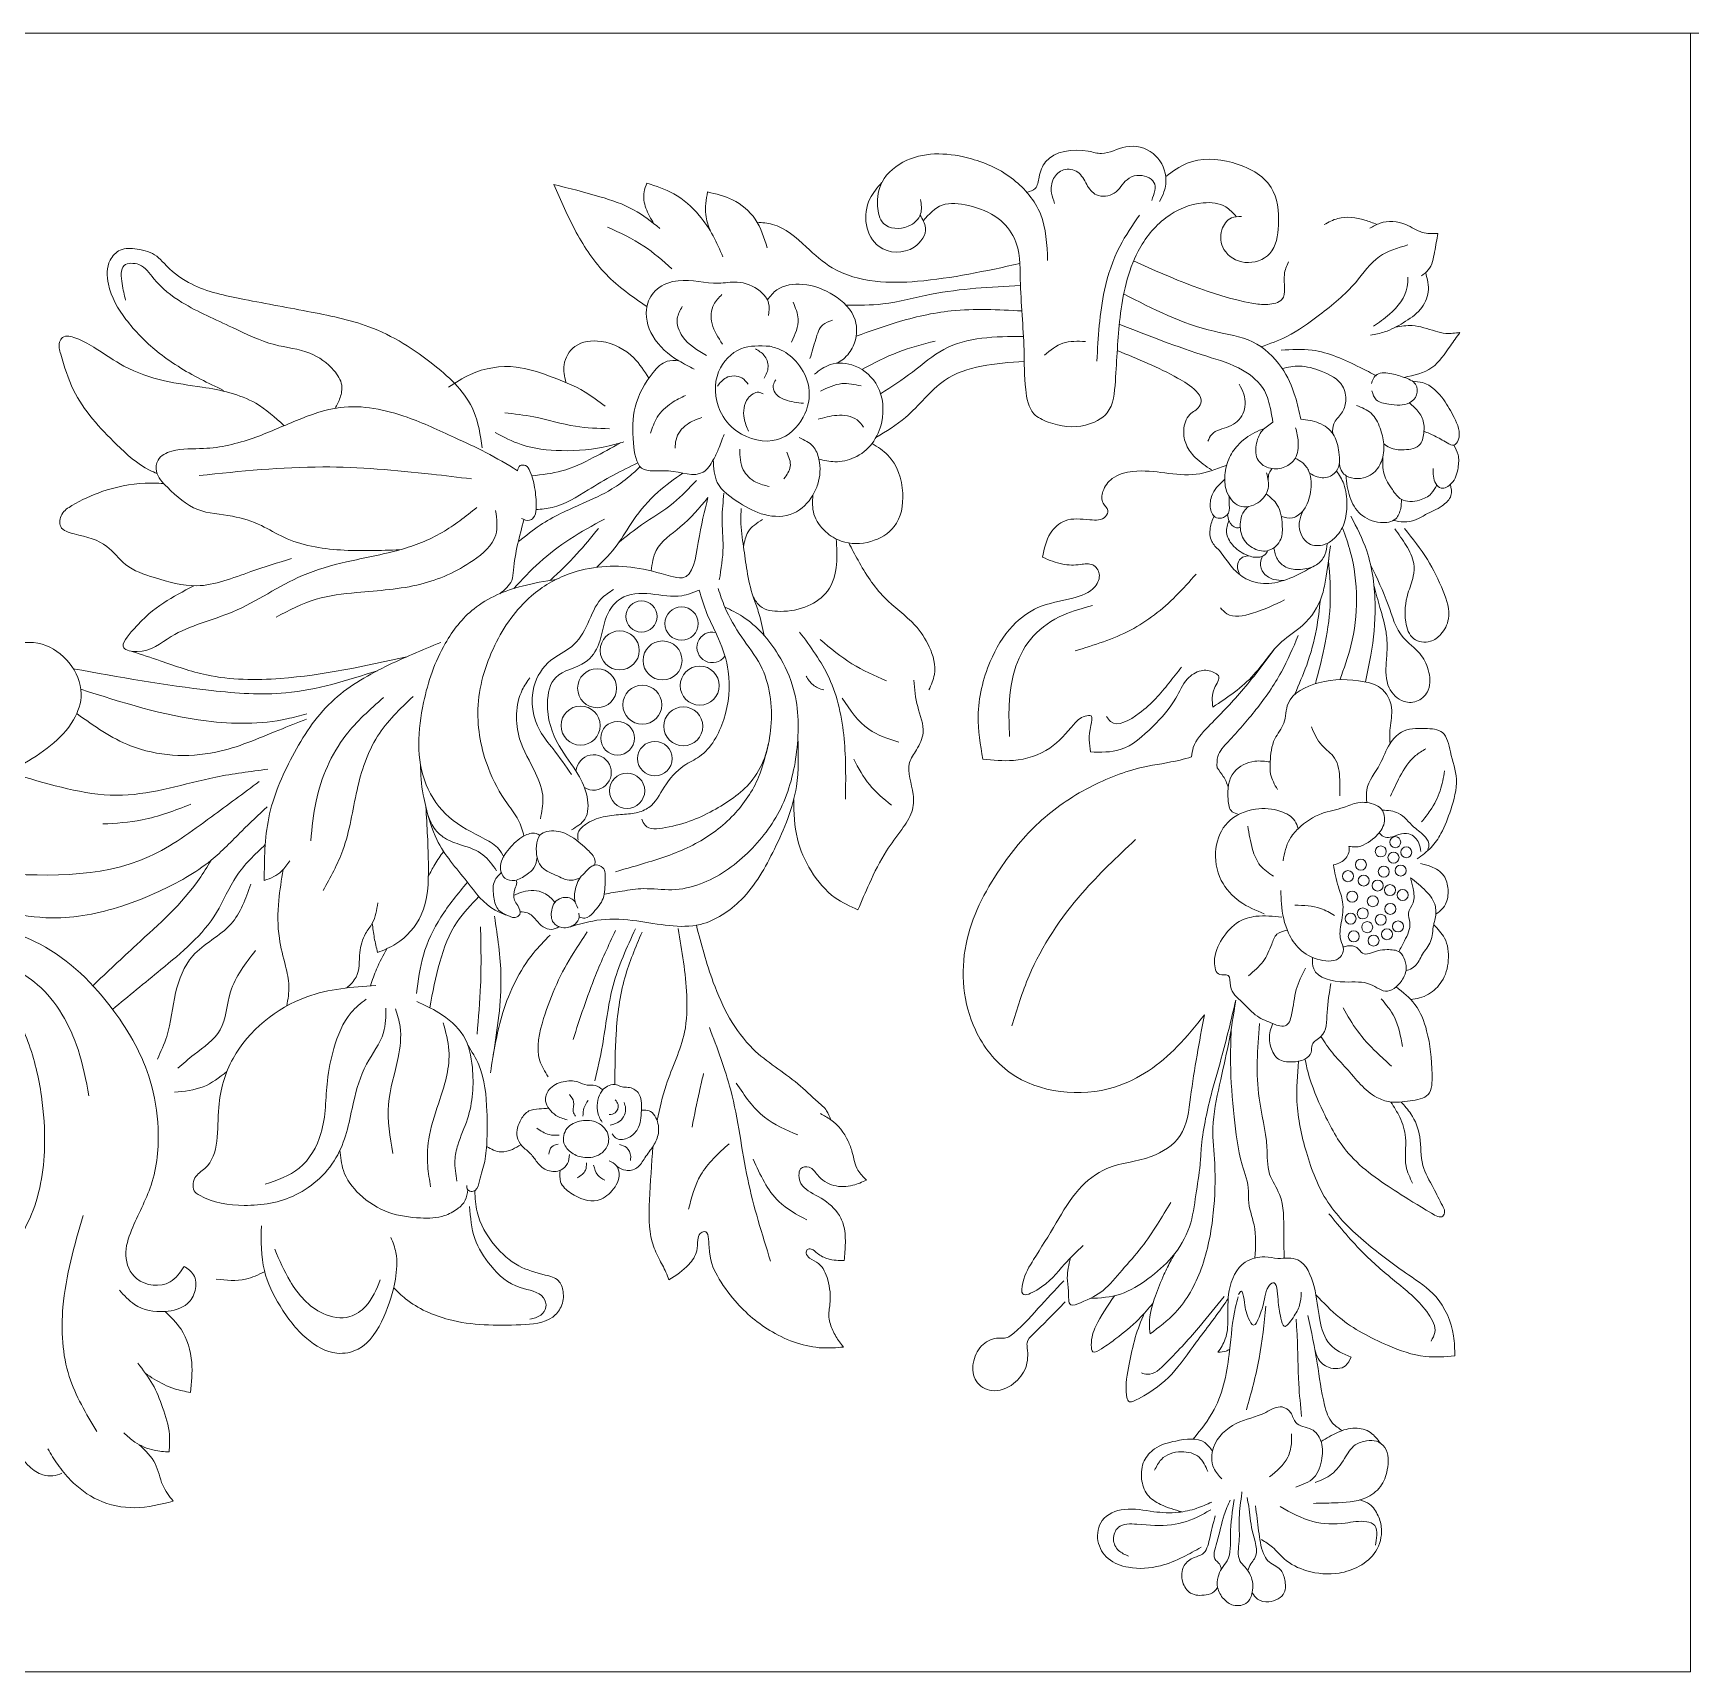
# Model space of a CAD drawing. Header units: millimetres. Extents: x -942 to 1387, y 0 to 1964.
# Drawn here: x 49.2 to 266.6, y 1139.7 to 1354.7 of the extents above; entities that cross this region are included whole.
import ezdxf

# ---------------------------------------------------------------- set-up
doc = ezdxf.new("R2010")
doc.units = ezdxf.units.MM
doc.layers.add('ceco.net 174', color=7, linetype='Continuous')

msp = doc.modelspace()

# ---------------------------------------------------------------- linework, layer by layer
at = {"layer": 'ceco.net 174', "lineweight": 5}
for p, q in [((-266.43, 1354.73), (266.57, 1354.73)), ((-241.94, 1354.73), (242.07, 1354.73)), ((828.48, 1354.73), (0, 1354.73)), ((266.57, 1354.73), (266.57, 1139.73)), ((266.57, 1139.73), (-266.43, 1139.73)), ((-241.94, 1139.73), (242.07, 1139.73)), ((242.07, 1139.73), (266.57, 1139.73))]:
    msp.add_line(p, q, dxfattribs=at)
for centre, radius in [((128.97, 1278.19), 2.05), ((134.23, 1277.26), 2.19), ((126.12, 1273.74), 2.56), ((131.74, 1272.42), 2.56), ((123.16, 1268.78), 2.56), ((136.62, 1269.12), 2.56), ((129.09, 1266.61), 2.56), ((120.99, 1263.88), 2.56), ((134.46, 1263.78), 2.56), ((125.84, 1262.22), 2.21), ((130.74, 1259.54), 2.27), ((127.09, 1255.32), 2.31), ((227.86, 1248.58), 0.723), ((223.35, 1245.62), 0.723), ((225.96, 1247.36), 0.723), ((227.63, 1246.55), 0.723), ((229.3, 1247.26), 0.723), ((221.66, 1244.12), 0.723), ((223.72, 1243.54), 0.723), ((226.36, 1244.72), 0.723), ((228.58, 1244.86), 0.723), ((222.21, 1241.43), 0.723), ((225.55, 1242.89), 0.723), ((227.17, 1242.29), 0.723), ((228.83, 1241.64), 0.723), ((223.6, 1239.23), 0.723), ((224.92, 1240.83), 0.723), ((227.21, 1239.83), 0.723), ((222, 1238.54), 0.723), ((224.18, 1237.43), 0.723), ((225.96, 1238.4), 0.723), ((228.23, 1237.52), 0.723), ((222.42, 1236.22), 0.723), ((225.01, 1235.67), 0.723), ((226.77, 1236.5), 0.723)]:
    msp.add_circle(centre, radius, dxfattribs=at)
for centre, radius, start, end in [((138.27, 1274.14), 2.01, 77.3771, 325.3679), ((122.7, 1257.72), 2.32, 238.5543, 175.7283)]:
    msp.add_arc(centre, radius, start, end, dxfattribs=at)
for points in [[(179.54, 1333.83), (180.62, 1334.35), (181.13, 1335.83), (181.99, 1337.85), (187.59, 1339.23), (189.33, 1338.94), (192.53, 1339.81), (196.1, 1338.94), (197.75, 1335.93), (197.52, 1333.89), (196.95, 1332.65)], [(182.26, 1324.9), (181.31, 1331), (177.78, 1335.51), (172.26, 1338.23), (163.78, 1338.04), (160.54, 1335.19), (159.96, 1332.04), (160.73, 1329.76), (163.97, 1329.38), (165.59, 1331), (165.59, 1332.9)], [(197.75, 1335.93), (200.58, 1337.65), (206.49, 1337.74), (211.57, 1334.49), (212.53, 1329.55), (211.39, 1325.8), (208.14, 1324.65), (205.39, 1326.35), (205.11, 1328.91), (206.37, 1330.48), (207.7, 1330.68)], [(195.92, 1332.79), (196.2, 1335.14), (193.98, 1336.05), (192.67, 1335.5), (191, 1333.74), (188.65, 1333.51), (187.38, 1334.87), (186.2, 1336.5), (184.36, 1336.8), (183.04, 1335.64), (182.77, 1333.75), (183.18, 1332.39)], [(117.47, 1334.87), (123.51, 1333.27), (127.94, 1331.55), (131.39, 1329.09)], [(117.47, 1334.87), (120.43, 1328.59), (124.37, 1323.05), (129.68, 1318.85)], [(130.61, 1329.71), (129.56, 1331.77), (129.32, 1333.89), (129.68, 1335.05)], [(129.68, 1335.05), (133.21, 1333.65), (136.55, 1330.8), (138.37, 1328.12), (139.65, 1325.39)], [(138.03, 1328.73), (137.4, 1330.92), (137.64, 1333.89)], [(137.64, 1333.89), (140.92, 1332.86), (143.9, 1330.31), (145.48, 1326.54)], [(160.51, 1335.14), (158.95, 1332.99), (158.48, 1329.56), (160.14, 1326.72), (164.76, 1326.66), (166.24, 1329.2), (165.53, 1330.83)], [(165.94, 1330.12), (168.43, 1332.16), (171.86, 1332.1), (175.77, 1330.39), (177.9, 1327.78), (178.67, 1322.4), (179.16, 1313.18), (179.38, 1307.95), (180.45, 1304.8), (182.34, 1303.69), (187.21, 1303.29), (190.05, 1304.91), (191.14, 1309.06), (191.76, 1317.42), (194.13, 1326.12), (197.77, 1330.49), (202.67, 1332.46), (205.63, 1331.93), (207, 1330.68)], [(124.53, 1329.28), (129.27, 1326.79), (132.98, 1323.81)], [(144.15, 1329.92), (146.16, 1329.64), (150.6, 1326.67), (154, 1323.93), (159.65, 1322.17), (165.18, 1322.17), (178.61, 1324.5)], [(188.72, 1311.68), (189.72, 1321.01), (191.73, 1326.75), (194.32, 1330.85)], [(218.53, 1329.61), (220.32, 1330.41), (223.88, 1330.2), (225.44, 1329.62)], [(224.54, 1329.13), (225.86, 1329.79), (229.25, 1329.6), (231.41, 1328.59), (233.46, 1328.45)], [(108.07, 1300.3), (106.96, 1305.16), (101.88, 1311.09), (93.22, 1316.2), (85.15, 1318.22), (76.29, 1319.91), (69.54, 1322.02), (66.34, 1324.53), (65.39, 1325.45), (62.8, 1326.39), (60.58, 1326.26), (59.28, 1324.94), (59.04, 1321.8), (61.35, 1317.17), (65.42, 1312.98), (71.13, 1309.33), (74.15, 1307.86)], [(210.24, 1313.57), (213.63, 1314.92), (217.91, 1317.75), (222.67, 1322.03), (225.78, 1325.41), (229.51, 1326.93)], [(233.46, 1328.45), (233.02, 1326.01), (232.19, 1323.66), (231.29, 1322.87)], [(61.3, 1319.7), (60.84, 1321.87), (61.12, 1324.23), (63.05, 1324.36), (65, 1322.51), (68.7, 1319.4), (75.33, 1316.1), (80.82, 1313.86), (85.49, 1312.73), (88.64, 1310.45), (89.65, 1308.54), (89.44, 1306.9), (88.81, 1305.51)], [(193.51, 1324.84), (209.06, 1319.3), (211.14, 1319.13), (212.99, 1319.79), (213.31, 1323.05), (213.84, 1324.7)], [(135.9, 1310.65), (133.87, 1311.74), (130.46, 1315), (129.71, 1318.98), (131.02, 1321.13), (133.8, 1322.25), (139.09, 1321.91), (141.53, 1322.06), (144.54, 1320.86), (145.66, 1319.29), (145.63, 1317.67)], [(231.85, 1323.31), (232.19, 1320.77), (231.16, 1318.49), (228.91, 1316.73), (226.47, 1315.53), (224.6, 1315.08)], [(225.01, 1316.26), (227.11, 1317.84), (229.43, 1321.45), (229.52, 1322.69)], [(139.62, 1313.93), (138.23, 1316.6), (138.46, 1319.14), (139.52, 1320.43)], [(145.5, 1319.72), (146.75, 1321.05), (150.13, 1321.76), (154.18, 1320.34), (157, 1317.11), (156.74, 1313.66), (155.46, 1311.97), (154.64, 1311.42)], [(155.8, 1319.04), (160.63, 1319.19), (167.01, 1320.46), (178.7, 1321.6)], [(192.23, 1320.51), (204.1, 1315.61), (209.14, 1314.23), (212.94, 1310.85), (214.73, 1307.05), (215.49, 1304.08)], [(137.51, 1312.45), (134.37, 1314.92), (133.68, 1317.29), (134.31, 1318.85)], [(148.67, 1314.19), (149.53, 1317.23), (148.87, 1319.41)], [(157.13, 1314.96), (162.39, 1316.76), (169.62, 1318.28), (178.88, 1318.28)], [(151.08, 1312.05), (151.84, 1314.59), (152.76, 1316.44), (154.02, 1317.06)], [(191.66, 1316.53), (203.13, 1312.33), (207.84, 1310.51), (210.69, 1307.82), (211.52, 1305.3), (211.82, 1303.67)], [(227.88, 1316.14), (230.08, 1316.35), (233.12, 1315.63), (234.51, 1315.34), (236.34, 1315.44)], [(82.1, 1303.22), (78.37, 1306.16), (71.35, 1308.28), (66.39, 1309.1), (61.09, 1311.05), (57.46, 1313.31), (54.76, 1314.71), (53.04, 1314.79), (52.64, 1314.16), (52.79, 1312.62), (54.48, 1307.89), (60.13, 1300.75), (64.45, 1297.38), (65.44, 1296.93)], [(119.05, 1308.9), (118.83, 1311.22), (120.24, 1313.61), (123.68, 1314.28), (127.97, 1312.11), (129.95, 1309.48)], [(145.81, 1313.65), (142.03, 1313.31), (139.1, 1310.3), (139.26, 1305.23), (141.5, 1302.49), (146.85, 1301.42), (150.19, 1304.33), (150.92, 1308.27), (149.45, 1311.41), (147.31, 1313.15), (145.81, 1313.65)], [(157.87, 1310.61), (162.64, 1312.87), (167.5, 1314.33)], [(160.35, 1307.42), (164.52, 1310.26), (168.65, 1313.24), (179.09, 1314.94)], [(181.83, 1312.47), (184.27, 1314.05), (187.21, 1314.27)], [(236.34, 1315.44), (235.09, 1313.7), (232.68, 1310.86), (229.02, 1309.56)], [(139.81, 1302.08), (139.05, 1300.1), (138.4, 1298.74), (137.07, 1297.14), (132.5, 1297.29), (129, 1297.67), (127.93, 1300.94), (128.16, 1305.66), (130.52, 1310.22), (132.35, 1311.67), (133.87, 1311.74)], [(143.92, 1313.31), (145.04, 1312.47), (145.59, 1310.95), (145.09, 1309.44)], [(151.67, 1309.99), (153.73, 1311.24), (156.99, 1311.05), (159.96, 1308.37), (160.49, 1303.72), (159.22, 1300.89), (156.89, 1299.03), (154.35, 1298.5), (152.25, 1298.83)], [(179.19, 1311.66), (168.73, 1309.16), (163.61, 1304.31), (159.74, 1301.69)], [(191.39, 1313.08), (199.31, 1309.48), (201.75, 1307.74), (202.39, 1306.63), (202.15, 1305.74), (200.91, 1304.69), (200.12, 1302.61), (200.46, 1300.69), (201.62, 1299.06), (203.75, 1297.41)], [(212.89, 1313.13), (216.94, 1313.13), (223.24, 1310.86), (225.41, 1309.76)], [(103.66, 1308.26), (106.53, 1309.95), (112.54, 1310.91), (116.78, 1309.78), (121.58, 1307.63), (124.22, 1305.77)], [(138.94, 1308.42), (140.07, 1309.51), (142.16, 1309.49), (142.97, 1308.68)], [(150.25, 1306.16), (147.79, 1306.64), (146.51, 1307.53), (146.27, 1308.52), (146.59, 1309.23)], [(213.02, 1310.72), (215.29, 1311.04), (218.15, 1310.37), (220.94, 1308.43), (221.36, 1306.43), (220.82, 1304.85), (219.79, 1303.46), (219.65, 1302.2)], [(224.74, 1308.75), (225.29, 1309.82), (227.15, 1310.09), (229.02, 1309.56), (230.52, 1308.65), (230.66, 1307.25), (229.75, 1306.24), (227, 1306.05), (225.36, 1306.63), (224.79, 1307.78)], [(134.77, 1307.19), (132.92, 1306.2), (131.04, 1304.32), (130.15, 1302.24)], [(143, 1302.5), (142.45, 1304.2), (142.97, 1306.82), (144.36, 1307.6), (144.94, 1307.39)], [(152.47, 1307.75), (155.27, 1308.74), (157.78, 1308.44)], [(207.37, 1308.65), (208, 1307.35), (207.87, 1304.77), (206.05, 1303.11), (203.79, 1302.08), (203.29, 1301.19)], [(230.12, 1309.05), (231.44, 1308.87), (234.23, 1306.61), (235.57, 1304.31), (236.11, 1301.33), (235.57, 1300.67), (234.66, 1300.97), (233.02, 1301.88), (231.62, 1302.49)], [(112.71, 1297.32), (108.57, 1299.71), (104.44, 1301.67), (98.22, 1304.33), (89.44, 1305.61), (83.72, 1303.9), (78.04, 1301.6), (71.54, 1300.23), (67.35, 1299.88), (65.56, 1298.71), (65.36, 1297.22), (66.78, 1295.14), (70.76, 1292.22), (75.31, 1291.34), (79.13, 1290.11), (82.06, 1288.58), (89.5, 1286.92), (97.28, 1286.94)], [(124.78, 1302.83), (120.34, 1303.14), (114.84, 1304.38), (111.03, 1304.91)], [(222.76, 1305.88), (224.7, 1304.85), (225.86, 1302.91), (226.34, 1300.85), (226.04, 1298.54), (224.82, 1296.9), (223.7, 1296.39), (222.13, 1296.36), (220.89, 1297.16), (220.51, 1298.25)], [(229.7, 1306.22), (230.96, 1304.97), (231.62, 1303.4), (231.62, 1302.49), (231.14, 1300.79), (229.01, 1300.06), (227.13, 1300.36), (226.34, 1300.85)], [(136.91, 1304.29), (134.96, 1303.4), (133.51, 1301.38), (133.41, 1300.26)], [(152.14, 1304.06), (154.61, 1304.58), (157.25, 1303.99), (158.11, 1303.03)], [(210.71, 1302.87), (209.44, 1302.33), (207.2, 1300.64), (206.01, 1298.82), (205.5, 1296.45), (205.74, 1294.65), (207.4, 1292.72), (209.85, 1293.12), (211.18, 1294.98), (210.98, 1297.04)], [(211.82, 1303.67), (210.44, 1302.6), (209.61, 1300.67), (209.86, 1298.71), (211.49, 1297.63), (213.38, 1297.81), (214.71, 1298.92), (215.13, 1301.13), (214.79, 1302.93)], [(215.49, 1304.08), (217.84, 1303.57), (219.72, 1302.1), (220.42, 1300.06), (220.27, 1297.5), (219.37, 1296.61), (217.62, 1296.51), (216.61, 1297)], [(109.77, 1302.32), (113.2, 1300.75), (118.48, 1299.95), (124.73, 1300.57), (126.68, 1301.1)], [(114.59, 1296.64), (118.54, 1297.29), (122.66, 1299.03), (126.17, 1300.95)], [(149.66, 1301.66), (151.48, 1300.51), (152.25, 1298.83), (152.1, 1295.53), (151.45, 1294.1), (148.94, 1291.74), (145.11, 1291.55), (141.85, 1293.09), (138.92, 1295.77), (138.4, 1298.74)], [(159.22, 1300.89), (161.31, 1299.34), (163.25, 1294.39), (162.13, 1289.98), (159.07, 1288.04), (155.19, 1288.08), (153.15, 1289.3), (151.6, 1291.63), (151.45, 1294.1)], [(235.56, 1300.66), (236.1, 1299.42), (236.1, 1297.69), (235.21, 1295.63), (233.89, 1295.03), (233.18, 1295.63), (232.84, 1297.62)], [(115.14, 1292.21), (117.27, 1292.51), (121.98, 1294.79), (125.3, 1296.75), (128.48, 1298.33)], [(141.87, 1300.13), (142.33, 1297.43), (143.98, 1295.81), (145.73, 1295.25)], [(147.67, 1296.27), (148.5, 1297.85), (148.04, 1299.76)], [(212.92, 1291.3), (214.37, 1291.14), (215.84, 1292.16), (216.74, 1294.52), (216.53, 1297.21), (215.72, 1298.35), (214.73, 1298.95)], [(233.32, 1295.43), (232.58, 1294.32), (231.04, 1293.46), (228.65, 1293.57), (227.48, 1294.84), (226.4, 1296.87), (226.24, 1299.21)], [(70.97, 1296.69), (87.18, 1297.81), (101.45, 1296.86), (106.69, 1296.24)], [(112.71, 1297.32), (113.05, 1297.98), (113.77, 1297.98), (114.35, 1297.26), (115.01, 1294.78), (115.15, 1292.27), (114.79, 1291.12), (114.29, 1290.81), (113.24, 1291.06)], [(112.92, 1288.06), (115.67, 1290.16), (121.22, 1293), (125.1, 1294.92), (127.36, 1296.54), (128.8, 1297.85)], [(134.4, 1297), (131.14, 1294.51), (127.88, 1290.78), (125.79, 1287.59), (123.14, 1284.64)], [(205.66, 1298.02), (201.75, 1296.85), (193.45, 1297.23), (190.74, 1296.29), (189.52, 1294.61), (189.54, 1293.06), (190.16, 1292.08), (189.87, 1291.33), (187.81, 1290.87), (184.55, 1290.75), (182.63, 1289.13), (181.6, 1285.96)], [(205.5, 1296.22), (203.93, 1294.34), (203.6, 1292.55), (204.24, 1291.24), (205.06, 1291.11), (205.98, 1291.75), (206.06, 1293.24), (206.07, 1293.93)], [(211.19, 1296.04), (211.32, 1297), (211.7, 1297.59)], [(220.15, 1297.31), (221.1, 1295.58), (221.52, 1292.87), (221.16, 1290.45), (219.83, 1288.41), (218.58, 1287.64), (216.53, 1287.76), (215.6, 1288.77), (215.3, 1290.66), (215.73, 1292.02)], [(228.69, 1293.54), (228.57, 1292.37), (227.93, 1291.02), (225.91, 1290.54), (223.32, 1291.62), (221.9, 1293.87), (221.4, 1296.68)], [(66.27, 1295.65), (63.85, 1295.67), (58.2, 1294.57), (54.26, 1292.74), (52.94, 1291.59), (52.79, 1289.99), (54.57, 1289.02), (58.85, 1287.39), (61.3, 1285.01), (65.09, 1283.3), (70.63, 1282.22), (77.72, 1284.08), (83.06, 1285.78)], [(136.18, 1296.04), (133.18, 1293.1), (128.99, 1290.21), (126.05, 1287.96)], [(139.19, 1282.98), (139.68, 1287.32), (139.56, 1291.05), (139.8, 1294.36)], [(210.93, 1294.28), (212.39, 1292.81), (213.03, 1290.2), (212.84, 1288.35), (211.29, 1286.87), (209.35, 1287.09), (207.83, 1288.61), (207.6, 1290.88), (208.02, 1292.01), (208.61, 1292.63)], [(235.1, 1295.52), (235.17, 1294.06), (234.01, 1292.71), (231.83, 1291.55), (230.5, 1290.87), (228.98, 1290.61), (227.59, 1290.78)], [(70.25, 1282.22), (66.3, 1279.99), (62.32, 1276.48), (61.07, 1274.07), (62.8, 1273.58), (67.28, 1275.55), (75.36, 1278.81), (84.5, 1283.55), (90.26, 1285.35), (97.28, 1286.94), (102.82, 1289.21), (107.37, 1292.49)], [(109.84, 1292.08), (109.86, 1288.89), (106.88, 1285.54), (100.02, 1282.43), (91.63, 1281.33), (86.31, 1280.45), (81.04, 1278.11)], [(137.7, 1293.79), (136.42, 1287.89), (134.34, 1283.27), (132.79, 1283.5), (128.11, 1284.59), (119.5, 1283.79), (114.54, 1280.88), (109.74, 1274.42), (107.52, 1266.04), (108.89, 1258.29), (111.4, 1253.61), (112.82, 1251.5), (113.56, 1249.39)], [(137.7, 1293.79), (134.06, 1289.94), (130.9, 1286.84), (130.26, 1284.17)], [(145.07, 1275.71), (144.3, 1278.85), (143.64, 1280.76), (142.82, 1284.19), (142.37, 1287.31), (142.01, 1290.8), (142.07, 1292.37)], [(113.56, 1290.92), (112.18, 1284.26), (111.95, 1282.91), (110.38, 1281.18)], [(124.11, 1290.95), (119.58, 1288.34), (115.6, 1285.29), (112.22, 1281.86)], [(123.32, 1289.75), (120.5, 1286.39), (117, 1282.93)], [(142.37, 1287.31), (142.96, 1289.3), (144.85, 1290.9)], [(204.08, 1291.37), (203.59, 1289.8), (203.78, 1288.05), (204.75, 1286.89)], [(206.03, 1290.8), (205.72, 1289.22), (206.51, 1287.59), (208.24, 1286.31), (209.87, 1285.96), (210.74, 1286.27), (211.16, 1286.83)], [(205.87, 1291.58), (206.08, 1290.68), (207.05, 1289.84), (207.53, 1289.86)], [(220.6, 1269.9), (222.05, 1274.34), (222.78, 1280.51), (221.96, 1286.73), (221, 1289.71)], [(222.05, 1291.35), (224.11, 1286.82), (225.21, 1279.55), (224.66, 1273.1), (223.94, 1269.6)], [(229.07, 1289.75), (232.07, 1285.66), (234.14, 1281.51), (234.83, 1277.88), (233.85, 1275.86), (232.47, 1274.94), (230.28, 1275.28), (229.24, 1277.47), (229.53, 1281.22), (230.22, 1283.47), (230.28, 1285.14), (229.3, 1287.5), (227.8, 1289.69)], [(154.53, 1288.36), (154.56, 1285.03), (153.39, 1281.53), (150.82, 1279.59), (147.18, 1278.86), (144.56, 1279.54), (143.64, 1280.76)], [(203.94, 1266.3), (209.31, 1270.56), (212.98, 1274.89), (215.73, 1277.05), (218.24, 1280.9), (218.71, 1282.94), (219.35, 1287.44)], [(218.92, 1287.78), (218.62, 1286.26), (217.52, 1284.96), (215.44, 1284.37), (213.52, 1284.68), (212.41, 1285.69), (211.94, 1287.2)], [(181.6, 1285.96), (184.23, 1285.05), (186.56, 1285.01), (188.18, 1284.95), (189.02, 1283.8), (188.49, 1282.14), (185.57, 1280.6), (180.98, 1279.35), (177.68, 1276.98), (174.73, 1272.27), (173.14, 1265.11), (173.76, 1259.48)], [(216.85, 1284.63), (214.79, 1283.53), (211.66, 1282.57), (208.77, 1282.91), (206.9, 1284.17), (205.45, 1285.95), (204.75, 1286.89)], [(208.65, 1286.14), (208, 1286.03), (207.44, 1285.61), (207.18, 1284.59), (207.49, 1283.65)], [(210.45, 1286.1), (210.17, 1285.23), (210.63, 1283.87), (211.95, 1283.05), (213.26, 1282.92)], [(217.4, 1269.37), (218.53, 1274.06), (219.31, 1279.6), (219.11, 1285.61)], [(117.8, 1283.06), (113.34, 1282.18), (107.01, 1279.21), (103.24, 1274.65), (100.39, 1266.9), (100.73, 1256.12), (103.75, 1251.84), (108.43, 1248.99), (110.26, 1247.68), (110.94, 1246.6)], [(185.86, 1273.68), (193.14, 1276.41), (199.09, 1280.88), (201.73, 1283.76)], [(224.65, 1284.9), (226.93, 1279.72), (228.89, 1275.45), (231.09, 1273.32), (232.18, 1271.19), (232.18, 1268.54), (230.86, 1267.15), (229.01, 1267.04), (227.05, 1268.85), (226.68, 1272.18), (226.79, 1274.31), (226.65, 1276.13), (225.85, 1279.37), (225.08, 1282.19)], [(125.32, 1281.73), (123.69, 1280.49), (121.94, 1277.27), (119.78, 1274.22), (117.09, 1272.44), (114.87, 1268.97), (115.69, 1263.16), (117.38, 1260.81), (119.8, 1257.46)], [(136.55, 1281.66), (134.27, 1280.92), (130.22, 1281.15), (126.23, 1280.52), (124.63, 1278.7), (123.38, 1274.59), (121.61, 1272.2), (117.73, 1270.2), (116.64, 1266.84), (118.18, 1261.2), (120.64, 1257.49), (121.84, 1254.52), (121.55, 1251.62), (119.78, 1250.19)], [(136.55, 1281.66), (137.57, 1278.59), (139.1, 1275.24), (140.36, 1271.02), (139.77, 1264.69), (136.57, 1259.81), (134.57, 1258.62), (131.97, 1255.81), (129.96, 1253.15), (128.28, 1252.43), (126.24, 1252.2), (123.95, 1251.89), (121.62, 1250.89), (120.69, 1249.85), (120.66, 1248.86)], [(139.03, 1281.88), (139.92, 1279.42), (142.13, 1275.49), (144.58, 1271.79), (145.96, 1263.71), (143.6, 1256.83), (138.72, 1252.93), (132.11, 1250.49), (129.44, 1250.8), (129.04, 1251.6)], [(124.09, 1241.76), (126.45, 1242.16), (129.25, 1242.48), (132.98, 1242.34), (136.71, 1243.1), (142.89, 1247.15), (147.24, 1253), (149.33, 1260.47), (148.93, 1268.63), (146.93, 1273.17), (142.23, 1278.18), (139.92, 1279.42)], [(177.26, 1262.45), (177.21, 1266.56), (178.1, 1271.68), (180.36, 1275.6), (184.31, 1278.38), (188.13, 1279.61)], [(204.93, 1279.34), (205.75, 1278.56), (209.14, 1278.61), (213.35, 1280.36)], [(214.69, 1268.01), (216.24, 1271.82), (217.52, 1276.53), (218.04, 1280.38)], [(47.54, 1258.61), (54.48, 1264.65), (55.48, 1268.06), (53.91, 1272.09), (50.34, 1274.55), (45.83, 1274.34), (42.37, 1272.14), (41.06, 1269.26)], [(102.64, 1274.78), (95.39, 1271.62), (88.3, 1266.97), (83.18, 1259.85), (80.08, 1251.76), (79.49, 1243.55)], [(149.72, 1276.15), (153.58, 1270.14), (155.56, 1262.14), (155.74, 1254.24)], [(161.11, 1269.76), (156.59, 1271.98), (152.43, 1275.16)], [(215.14, 1275.69), (212.92, 1270.91), (209.59, 1265.98), (205.92, 1261.76), (204.59, 1259.82), (204.48, 1258.32)], [(62.16, 1273.61), (65.84, 1272.38), (71.92, 1270.52), (81.6, 1270.06), (98.18, 1272.91)], [(211.96, 1273.84), (207.69, 1268.38), (203.31, 1263.71), (201.37, 1261), (201.15, 1259.77)], [(54.44, 1271.33), (72.56, 1268.48), (82.31, 1268.16), (94.33, 1271.08)], [(115.71, 1251.66), (116.05, 1254.3), (115.08, 1257.64), (112.99, 1262.16), (113.34, 1268.56), (114.31, 1270.16)], [(152.89, 1268.56), (152.11, 1268.82), (150.97, 1269.75), (150.59, 1270.37)], [(187.87, 1260.42), (191.77, 1260.72), (196.05, 1263.77), (199.07, 1267.48), (200.59, 1269.99), (202.39, 1271.08), (204.08, 1270.86), (204.66, 1270.43), (204.14, 1268.77), (203.94, 1266.3)], [(190, 1265.07), (190.52, 1264.4), (194.27, 1265.49), (198.16, 1269.45), (199.83, 1271.53)], [(212.4, 1255.5), (211.51, 1257.52), (211.46, 1259.1), (212.06, 1262.12), (213.24, 1264.19), (213.79, 1266.76), (217.79, 1269.48), (223.77, 1269.63), (225.9, 1268.84), (227.38, 1266.22), (227.18, 1263.55), (227.18, 1261.52)], [(55.43, 1268.64), (71.88, 1264.49), (82.47, 1264.76), (85.09, 1265.44)], [(164.7, 1269.84), (165.21, 1266.36), (165.92, 1262.92), (165.04, 1260.69), (164.15, 1259.02), (164.62, 1254.85), (164.44, 1252.57), (163.12, 1250.26), (161.12, 1247.43), (158.88, 1243.16), (157.38, 1239.71)], [(95.13, 1267.54), (90.19, 1262.6), (86.3, 1253.95), (85.59, 1248.77)], [(99.01, 1267.69), (94.36, 1262.48), (91.66, 1255.42), (89.8, 1247.52), (87.2, 1242.23)], [(162.74, 1261.7), (158.79, 1263.4), (155.31, 1267.49)], [(54.94, 1265.42), (61.94, 1261.23), (73.14, 1260.39), (81.42, 1263.29), (85.04, 1264.7)], [(173.76, 1259.48), (177.78, 1259.31), (182.56, 1260.93), (185.68, 1264.01), (187.17, 1265.12), (187.95, 1265.14), (187.92, 1263.9), (187.87, 1260.42)], [(216.87, 1263.7), (218.23, 1261.29), (219.89, 1259.62), (220.57, 1256.75), (220.57, 1254.64)], [(224.12, 1253.77), (224.12, 1255.45), (225.85, 1258.81), (227.18, 1261.52), (228.67, 1263.01), (231.78, 1263.5), (234.05, 1262.96), (235.09, 1260.44), (235.88, 1256.83), (235.14, 1252.83), (233.86, 1249.71), (232.57, 1247.89), (230.74, 1246.4)], [(149.49, 1262.29), (149.3, 1255.9), (146.41, 1247.67), (142.05, 1241.02), (136.71, 1237.8), (128.37, 1238.24), (123.68, 1238.4), (119.41, 1237.41)], [(125.57, 1244.71), (129.94, 1245.98), (136.08, 1248.39), (141.08, 1252.18), (144.34, 1257.12), (145.63, 1261.45)], [(161.76, 1253.44), (158.88, 1256.13), (156.82, 1259.45)], [(201.15, 1259.77), (199.64, 1259.36), (194.8, 1258.42), (187.74, 1255.77), (181.13, 1251.16), (176.02, 1245.08), (171.55, 1235.2), (172.78, 1223.95), (177.35, 1218.33), (191.05, 1216.45), (199.27, 1221.76), (202.82, 1225.92)], [(207.32, 1252.23), (206.47, 1252.58), (205.93, 1254.16), (206.72, 1257.77), (209.44, 1259.2), (211.46, 1259.1)], [(227.23, 1254.61), (228.47, 1257.18), (230.51, 1259.93), (231.89, 1260.84)], [(79.95, 1258.15), (73.14, 1257.11), (60.88, 1254.75), (48.06, 1257.11)], [(99.97, 1258.83), (100.33, 1254.81), (100.68, 1253.26), (102.13, 1248.91), (106.1, 1243.38), (109.77, 1239.65), (111.31, 1238.99)], [(234.32, 1257.94), (233.76, 1255.33), (232.46, 1252.75), (231.32, 1251.23)], [(78.84, 1256.54), (72.55, 1251.9), (64.41, 1246.69), (42.52, 1244.58)], [(79.86, 1253.23), (76.54, 1250.04), (72.51, 1246.2), (65.66, 1242.1), (60.8, 1240.19), (51.64, 1238.65), (39.24, 1241.21)], [(58.3, 1250.97), (63.46, 1251.5), (69.86, 1253.56)], [(100.68, 1253.26), (101.03, 1245.43), (100.08, 1239.03), (96.76, 1235.23), (94.36, 1234.09)], [(157.38, 1239.71), (154.39, 1241.29), (151.24, 1244.82), (149.43, 1249.01), (148.95, 1254.18)], [(210.68, 1239.17), (207.51, 1240.76), (205.04, 1243.57), (204.34, 1247.77), (205.88, 1251.18), (209.53, 1252.91), (212.85, 1252.62), (214.68, 1251.38), (215.12, 1250.34)], [(213.15, 1246.15), (214.01, 1248.98), (215.12, 1250.34), (218.25, 1252.35), (221.08, 1253.14), (222.96, 1253.76), (224.12, 1253.77), (226.18, 1252.74), (226.34, 1250.86), (225.16, 1249.21), (222.65, 1247.95), (221.79, 1248.03)], [(226.16, 1252.78), (228.26, 1252.39), (230.3, 1250.57), (231.83, 1249.22), (232.28, 1248.14), (232.03, 1247.38)], [(109.98, 1244.82), (108.17, 1246.93), (105.38, 1248.2), (103.15, 1249.13), (101.95, 1250.2), (100.98, 1252.08)], [(208.52, 1250.7), (209.14, 1247.64), (210.16, 1245.52), (211.89, 1244.11)], [(59.59, 1226.64), (65.93, 1231.86), (73.23, 1239.35), (75.84, 1244.11), (79.63, 1248.27)], [(115.29, 1246.57), (114.87, 1245.21), (113.92, 1244.34), (112.35, 1243.56), (111.07, 1243.85), (110.49, 1245.46), (111.65, 1247.73), (113.56, 1249.39), (115.14, 1249.72), (115.65, 1249.49)], [(120.9, 1243.87), (119.73, 1243.58), (117.69, 1244.27), (115.76, 1245.48), (115.29, 1246.57), (115.2, 1248.09), (115.65, 1249.49), (116.57, 1249.96), (118.92, 1249.74), (121.89, 1247.58), (122.87, 1246.23), (122.85, 1245.58)], [(177.55, 1224.47), (179.83, 1231.04), (186.8, 1241.91), (193.79, 1248.91)], [(231.2, 1247.36), (230.96, 1248.44), (229.64, 1249.67), (228.35, 1249.58), (227.19, 1249.22), (226.32, 1249.31), (225.74, 1249.8)], [(79.49, 1243.55), (80.76, 1244.06), (81.77, 1244.78), (82.85, 1246.15)], [(101.03, 1244.1), (101.86, 1245.64), (103.01, 1247.37)], [(221.79, 1248.03), (221.76, 1247.22), (220.71, 1245.95), (219.74, 1245.6)], [(81.97, 1244.98), (81.4, 1240.92), (81.47, 1235.99), (82.29, 1232.29), (82.73, 1229.73), (82.44, 1227.09)], [(110.59, 1244.59), (109.72, 1243.51), (109.58, 1241.6), (110.12, 1239.82), (111.43, 1238.94), (112.68, 1238.78), (113, 1239.1), (112.74, 1240.25), (112.33, 1240.97), (112.37, 1242.46), (112.62, 1243.27), (112.55, 1243.59)], [(120.29, 1240.71), (120.2, 1241.15), (120.45, 1242.9), (120.9, 1243.87), (121.69, 1244.73), (122.33, 1245.33), (122.85, 1245.58), (123.9, 1245.22), (124.22, 1243.63), (123.94, 1241.21), (122.67, 1239.37), (121.55, 1238.6), (120.8, 1238.78)], [(219.74, 1245.6), (220.4, 1242.73), (220.96, 1240.74), (220.78, 1238.02), (220.71, 1235.73), (221.06, 1234.49), (220.67, 1233.52), (218, 1233.14), (215.28, 1234.59), (213.86, 1236.66), (212.93, 1240.49), (212.85, 1242.23)], [(228.34, 1234.21), (229.08, 1235.65), (229.77, 1238.02), (229.58, 1239.3), (230.2, 1240.61), (230.2, 1242.49), (229.88, 1243.92)], [(229.88, 1243.92), (231.89, 1242.17), (233.12, 1240.15), (233.05, 1238.34), (232.9, 1237.75), (232.5, 1235.53), (231.42, 1233.87), (230.45, 1232.31), (229.64, 1231.85), (229.27, 1231.75)], [(231.15, 1245.8), (232.53, 1245.38), (234.23, 1244.17), (234.78, 1242.37), (234.45, 1240.44), (233.76, 1239.58), (233.18, 1239.13)], [(77.73, 1243.06), (75.13, 1237.85), (70.12, 1233.66), (67.87, 1228.81), (66.7, 1223.09), (65.47, 1220.13)], [(106.15, 1243.33), (102.65, 1238.72), (100.37, 1233.76), (99.45, 1228.74)], [(112.21, 1241.6), (113.44, 1242.08), (116.18, 1241.9), (117.62, 1240.71)], [(90.33, 1229.46), (91.54, 1230.88), (92.04, 1234.09), (92.78, 1236.59), (93.66, 1237.95), (94.39, 1240.61)], [(107.66, 1241.44), (104.8, 1238.13), (102.52, 1232.85), (101.21, 1226.85)], [(120.76, 1239.26), (120.8, 1238.78), (120.26, 1237.84), (118.55, 1237.38), (117.42, 1238.02), (117.2, 1239.65), (117.59, 1240.67), (118.51, 1241.26), (120.02, 1241), (120.61, 1239.9)], [(214.7, 1240.31), (218.07, 1239.88), (219.91, 1238.96)], [(94.36, 1234.09), (93.93, 1236.02), (93.66, 1237.95)], [(107.87, 1237.48), (107.87, 1229.79), (107.41, 1223.39)], [(109.7, 1238.85), (110.54, 1230.96), (109.54, 1220.68)], [(113.06, 1239.44), (114.04, 1239.3), (115.15, 1238.36), (116.1, 1237.47), (117.12, 1237.13), (118.15, 1237.49)], [(136.18, 1237.69), (138.4, 1230.19), (143.62, 1221.44), (149.48, 1216.87), (152.14, 1214.49), (153.26, 1213.35), (153.8, 1212.17)], [(216.08, 1232.04), (214.88, 1229.27), (214.25, 1225.92), (213.43, 1224.47), (212.48, 1224.53), (211.79, 1224.79), (209.77, 1225.73), (207.81, 1227.56), (206.23, 1229.71), (205.92, 1231.1), (204.84, 1231.22), (204.15, 1232.86), (205.16, 1235.89), (207.37, 1238.16), (209.58, 1238.85), (212.99, 1238.73)], [(232.9, 1237.75), (234.32, 1235.99), (234.82, 1233.09), (233.94, 1230.28), (232.24, 1228.64), (231.06, 1228.15), (229.88, 1227.96)], [(28.56, 1235.46), (38.05, 1232.37), (45.02, 1228.32), (48.49, 1222.42), (50.26, 1215.27), (50.67, 1208.62), (48.72, 1199.2), (46.08, 1194.98), (43.34, 1192), (41.84, 1189.92), (41.29, 1188.1), (41.72, 1184.96), (42.35, 1184.5)], [(33.04, 1235.47), (42.38, 1233.63), (49.75, 1229.88), (55.06, 1221.36), (56.5, 1215.3)], [(109.16, 1218.33), (110.8, 1226.23), (114.79, 1233.99), (116.99, 1236.39)], [(116.74, 1217.78), (115.65, 1219.91), (116.14, 1225.46), (120.09, 1234.11), (121.86, 1236.8)], [(125.56, 1236.98), (122.94, 1231.07), (120, 1222.67)], [(122.86, 1217.26), (123.85, 1221.89), (125.25, 1229.77), (128.19, 1237.21)], [(129.05, 1236.78), (126.8, 1230.8), (125.65, 1223.44), (125.49, 1216.78)], [(208.63, 1231.06), (210.52, 1232.94), (211.66, 1235.21), (212.34, 1236.49), (213.69, 1237.04)], [(78.36, 1234.37), (75.07, 1228.94), (73.71, 1223.95), (70.29, 1220.72), (68.16, 1218.91)], [(93.41, 1229.74), (94.23, 1231.94), (95.55, 1234.59)], [(216.99, 1233.46), (217.16, 1231.98), (221.26, 1230.24), (224.63, 1229.91), (226.85, 1229.04), (227.96, 1229.59), (228.92, 1230.77), (229.27, 1231.75), (229.11, 1233.08), (228.44, 1234.14), (226.8, 1234.48), (225.55, 1234.34), (223.57, 1234), (222.8, 1234.77), (221.6, 1234.96), (221.02, 1234.83)], [(95.46, 1226.81), (95.14, 1223.6), (92.9, 1219.44), (91.21, 1214.47), (89.13, 1207.58), (83.6, 1202.29), (76.86, 1200.93), (70.98, 1202.25), (70.42, 1202.66), (70.4, 1204.53), (71.69, 1205.78), (73.53, 1213.79), (75.4, 1220.21), (85.06, 1228.29), (94.11, 1229.79)], [(219.42, 1230.02), (218.92, 1226.24), (218.11, 1223.07), (216.96, 1222.01), (216.83, 1221), (216.01, 1220.12), (214.31, 1219.74), (212.54, 1220.12), (211.53, 1221.7), (211.47, 1223.84), (211.79, 1224.79)], [(227.96, 1229.59), (230.45, 1227.29), (231.98, 1223.84), (232.69, 1218.09), (232.18, 1215.47), (229.81, 1214.64), (227.13, 1214.51), (225.46, 1215.08), (221.44, 1218.92), (219.65, 1220.9), (218.11, 1223.07)], [(79.59, 1203.7), (84.07, 1205.81), (86.93, 1210.36), (87.78, 1217.28), (88.62, 1221.5), (90.9, 1226.22), (92.84, 1227.99)], [(96.38, 1207.75), (95.79, 1214.16), (97.06, 1220.31), (97.31, 1224.36), (96.72, 1226.72)], [(99.51, 1227.69), (102.38, 1226.2), (105.62, 1223.17), (106.79, 1219.03), (106.15, 1212.29), (104.88, 1208.84), (104.5, 1206.82), (104.77, 1204.11)], [(187.79, 1188.7), (191.8, 1189.28), (195.42, 1191.29), (198.56, 1194.15), (200.87, 1198.13), (201.71, 1202.33), (202.26, 1206.29), (202.41, 1208.34), (203.7, 1215.4), (205.04, 1220.22), (206.94, 1227.84)], [(195.69, 1184.07), (199, 1186.85), (202.4, 1192.6), (203.99, 1199.97), (204.17, 1206.41), (203.94, 1211.11), (204.81, 1216.76), (205.97, 1222.08), (206.94, 1227.84)], [(221.02, 1226.83), (222.91, 1223.81), (225.4, 1221.01), (227.37, 1219.2)], [(226.01, 1228.04), (227.75, 1225.62), (228.8, 1221.77)], [(102.96, 1224.87), (103.71, 1221.26), (102.54, 1214.84), (101.16, 1210.16), (100.94, 1206.08), (101.32, 1203.37)], [(202.82, 1225.92), (201.01, 1215.14), (199.63, 1210.08), (195.83, 1207.33), (190.03, 1205.75), (186.33, 1203.01), (183.38, 1198.62), (180.42, 1193.82), (179.01, 1190.76), (179.01, 1189.3), (180.83, 1189.82), (184.48, 1193.2), (186.92, 1195.65)], [(213.29, 1194), (213.23, 1197.38), (212.67, 1202.37), (211.38, 1205.04), (211.02, 1208.58), (210, 1215), (210.05, 1224.77)], [(145.91, 1193.61), (142.92, 1204.36), (140.68, 1216.04), (137.88, 1224.27)], [(209.46, 1194.03), (209.33, 1198.37), (208.6, 1201.68), (208.6, 1202.79), (207.79, 1206.26), (206.71, 1212.56), (206.26, 1219.62), (206.33, 1224.03)], [(106.2, 1221.93), (107.64, 1219.35), (108.7, 1213.24), (108.7, 1209.61), (108.41, 1206.68), (107.73, 1204.15), (107.15, 1202.89), (106.65, 1202.76), (106.1, 1203.08), (106.05, 1203.52)], [(228.63, 1214.48), (229.9, 1212.95), (231.08, 1209.92), (231.48, 1206.17), (232.88, 1203.19), (234.06, 1200.89), (234.33, 1200.12), (234.1, 1199.53), (232.61, 1199.9), (228.14, 1202.65), (221.72, 1207.75), (218.43, 1213.17), (216.44, 1218.32), (216.02, 1220.12)], [(67.7, 1215.77), (71.48, 1216.49), (74.59, 1218.49)], [(137.12, 1218.23), (136.57, 1215.88), (135.62, 1211.21)], [(235.67, 1181.17), (235.51, 1183.8), (233.17, 1188.95), (229.58, 1191.83), (224.03, 1196.01), (219.02, 1201.36), (216.2, 1207.89), (214.97, 1214.54), (215.18, 1219.83)], [(123.9, 1216.1), (122.92, 1216.67), (121.85, 1216.7), (120.63, 1217.12), (118.71, 1217.15), (116.87, 1216.11), (116.39, 1214.61), (116.87, 1213.59), (117.75, 1212.74), (119.22, 1212.15)], [(125.13, 1210.32), (125.73, 1209.68), (127.3, 1209.82), (128.47, 1210.93), (128.97, 1213.38), (128.53, 1215.72), (127.24, 1216.41), (126.43, 1216.48), (125.69, 1216.75), (124.74, 1216.66), (123.97, 1216.17), (123.34, 1215.08), (123.18, 1213.66), (123.45, 1212.5), (123.82, 1211.84)], [(149.51, 1210.17), (145.12, 1212.49), (141.42, 1216.96)], [(116.82, 1213.66), (115.54, 1213.59), (114.21, 1213.31), (113.19, 1212.23), (112.68, 1209.94), (113.33, 1208.7), (114.43, 1207.71), (115.28, 1206.6), (116.7, 1205.5), (118.42, 1205.58), (119.27, 1206.4), (119.53, 1207.59)], [(120.33, 1212.61), (120.02, 1213.25), (120.08, 1214.51), (119.52, 1215.46)], [(121.3, 1212.64), (121.42, 1213.7), (122, 1214.7)], [(125.52, 1214.79), (125.91, 1214.15), (125.52, 1213.08), (124.74, 1212.83)], [(124.88, 1211.46), (126.17, 1212), (126.89, 1213.75), (126.7, 1214.42)], [(230.14, 1203.84), (229.28, 1206.06), (229.22, 1209.82), (228.45, 1212.49), (227.28, 1214.49)], [(120.23, 1211.77), (119.4, 1211.23), (118.76, 1209.31), (119.65, 1207.95), (121.29, 1207.24), (123.32, 1207.52), (124.43, 1208.59), (124.57, 1210.3), (122.96, 1211.87), (120.86, 1211.96), (120.23, 1211.77)], [(125.77, 1206.01), (126.91, 1205.53), (128.38, 1205.86), (129.43, 1207.17), (130.54, 1208.75), (131.19, 1210.39), (130.87, 1212.43), (130.17, 1213.25), (129.32, 1213.42), (128.97, 1213.43)], [(152.45, 1212.96), (153.8, 1212.17), (156.08, 1209.36), (156.63, 1207.88), (157.37, 1205.56), (158.49, 1204.24)], [(118.18, 1210.15), (116.86, 1210.21), (115.24, 1211.07)], [(106.18, 1202.97), (105.86, 1201.59), (104.83, 1200.47), (103.15, 1199.58), (99.98, 1199.28), (95.85, 1200), (91.99, 1202.38), (89.87, 1205.52), (89.42, 1208.17)], [(113.16, 1208.89), (112.05, 1208.28), (110.54, 1207.94), (108.66, 1208.64)], [(118.06, 1208.95), (117.2, 1208.62), (116.81, 1207.64)], [(126.08, 1208.9), (127.03, 1208.5), (127.56, 1207.36), (127.53, 1206.83)], [(132.57, 1191.15), (132.18, 1192.15), (131.25, 1193.98), (130.37, 1196.15), (130.03, 1201.6), (130.48, 1208.66)], [(135.15, 1200.43), (136.75, 1204.92), (140.5, 1209.02)], [(150.66, 1199.02), (147.01, 1201.43), (143.64, 1206.99)], [(118.32, 1205.54), (118.37, 1204.03), (119.73, 1202.53), (123.18, 1201.57), (125.1, 1202.84), (126.06, 1205.13), (125.67, 1206.15), (124.76, 1206.77)], [(121.75, 1206.49), (121.64, 1205.55), (120.55, 1204.54)], [(122.7, 1206.19), (123.23, 1204.9), (124.18, 1204.23)], [(158.49, 1204.24), (156.72, 1203.56), (154.22, 1203.54), (152.05, 1204.94), (150.99, 1205.93), (149.85, 1205.71), (149.64, 1204.86), (149.9, 1203.79), (152.15, 1202.1), (154.71, 1199.94), (155.44, 1198.47), (155.72, 1196), (155.57, 1193.68)], [(107.1, 1202.86), (107.42, 1200.07), (109.75, 1195.66), (112.87, 1193), (116.36, 1191.79), (118.07, 1191.04), (118.69, 1189.62), (118.43, 1187.63), (117.33, 1186.27), (113.14, 1185.27), (103.7, 1185.95), (98.03, 1188.68), (96.47, 1190.11)], [(114.34, 1186), (115.76, 1186.53), (116.44, 1187.58), (116.13, 1188.78), (113.08, 1190.14), (109.2, 1193.03), (107.11, 1196.59), (106.42, 1200.78)], [(185.26, 1194.03), (184.84, 1191.43), (185, 1189.66), (185.31, 1187.89), (186.56, 1188.15), (189.53, 1189.77), (192.02, 1192.42), (194.58, 1195.44), (196.66, 1198.46), (198.43, 1201.32)], [(57.51, 1171.28), (53.92, 1178.46), (53.09, 1187.58), (55.72, 1199.61)], [(96.1, 1196.73), (96.76, 1194.74), (96.69, 1191.24), (95.17, 1186.29), (91.8, 1182.06), (89.03, 1181.53), (85.06, 1183.45), (81.56, 1187.74), (79.51, 1192.37), (79.11, 1198.24)], [(232.55, 1183.13), (233.06, 1184.26), (232.22, 1186.67), (228.04, 1190.81), (223.8, 1194.55), (219.16, 1199.83)], [(155.47, 1182.33), (152.73, 1182.23), (146.15, 1184.32), (141.26, 1188.4), (138.93, 1191.67), (137.84, 1195.44), (137.21, 1197.49), (136.68, 1197.23), (136.36, 1196.39), (136.22, 1194.96), (135.19, 1193.17), (132.57, 1191.15)], [(80.88, 1195.16), (82.88, 1191), (87.21, 1186.75), (90.71, 1186.33), (92.79, 1187.66), (94.71, 1191.16)], [(155.57, 1193.68), (153.45, 1193.91), (152.05, 1194.63), (151.25, 1195.18), (150.72, 1195.12), (150.59, 1194.66), (151.02, 1194.02), (152.21, 1193.29), (153.41, 1191.17), (153.7, 1187.97), (153.57, 1186.24), (153.76, 1185.34), (154.48, 1183.74), (155.47, 1182.33)], [(195.69, 1184.07), (195.6, 1185.39), (196.41, 1189.05), (197.52, 1191.85), (198.47, 1193.75), (199, 1194.68)], [(212.44, 1193.94), (210.76, 1194.17), (208.18, 1193.48), (206.07, 1189.74), (205.91, 1185.94), (205.56, 1183.4), (204.6, 1181.65)], [(212.44, 1193.94), (215.07, 1193.77), (217.21, 1190.3), (217.96, 1185.91), (219.3, 1182.69), (222.06, 1181.01)], [(68.98, 1192.92), (70.21, 1191.83), (70.43, 1189.76), (69.41, 1188.04), (66.49, 1187), (62.48, 1187.93), (60.49, 1189.81)], [(79.54, 1192.22), (77.05, 1191.24), (73.2, 1191.25)], [(184.37, 1191.03), (180.99, 1187.39), (177.31, 1183.77), (177.15, 1183.66), (175.57, 1183.5), (173.59, 1182.48), (172.5, 1180.2), (172.88, 1177.89), (174.92, 1176.63), (177.78, 1177.54), (179.38, 1179.66), (179.59, 1182.21), (179.56, 1182.88), (180.35, 1184.03), (182.42, 1186.07), (184.57, 1188.28)], [(215.53, 1189.52), (215.31, 1187.82), (214.46, 1186.19), (213.29, 1185.07), (212.87, 1186.11), (212.48, 1188.57), (211.78, 1190.77), (211.26, 1190.33), (210.76, 1188.94), (210.01, 1186.28), (209.28, 1185.2), (208.62, 1186.1), (208.03, 1188.57), (207.64, 1189.67), (207.28, 1189.23)], [(196.09, 1188.12), (194.21, 1185.99), (191.21, 1183.45), (189.34, 1182.12), (188.2, 1181.72), (187.99, 1182.59), (188.59, 1185.1), (191.03, 1189.07)], [(194.93, 1186.76), (193.76, 1183.61), (192.96, 1180.11), (192.62, 1175.99), (192.88, 1175.23), (194.16, 1175.54), (198.53, 1178.79), (201.76, 1182.97), (205.51, 1188.07), (205.95, 1188.72)], [(194.56, 1178.94), (195.31, 1178.76), (197.8, 1180.25), (202.29, 1185.15), (205.41, 1188.98)], [(201.36, 1170.26), (204.09, 1174.14), (206.13, 1181.86), (206.92, 1187.61), (207.27, 1188.91)], [(208.33, 1174.09), (210.01, 1180.85), (210.87, 1187.72)], [(235.67, 1181.17), (231.82, 1181.1), (226.84, 1182.58), (220.53, 1186.22), (217.45, 1189.19)], [(69.8, 1176.37), (69.98, 1180.32), (68.57, 1184.68), (66.49, 1187)], [(215.58, 1173.23), (215.2, 1177.5), (214.99, 1183.83), (214.85, 1185.98)], [(216.41, 1186.47), (217.63, 1180.21), (218.59, 1174.72), (219.63, 1172.37), (220.91, 1171.38)], [(204.6, 1181.65), (205.66, 1181.81), (206.15, 1182.04)], [(222.06, 1181.01), (221.35, 1179.89), (219.12, 1179.68), (217.76, 1180.82), (217.32, 1182.02)], [(67.02, 1168.57), (67.05, 1170.85), (66.16, 1174.43), (64.84, 1177.46), (62.89, 1180.22)], [(69.8, 1176.37), (67.71, 1176.87), (65.06, 1178.13), (63.89, 1178.9)], [(45.99, 1176.48), (46.07, 1172.98), (47.08, 1168.88), (48.69, 1166.66), (50.46, 1165.56), (51.76, 1165.45), (52.95, 1165.78)], [(205.13, 1165.03), (204.06, 1166.45), (204.01, 1169.18), (207, 1172.3), (210.88, 1173.77), (213.03, 1174.48), (214.14, 1173.73), (214.81, 1172.43), (216.87, 1171.54), (218.07, 1170.11), (218.25, 1167.75), (217.18, 1165.21), (214.81, 1163.96)], [(61.06, 1171.09), (62.52, 1169.87), (65.04, 1168.81), (67.02, 1168.57)], [(203.88, 1168.69), (202.87, 1169.8), (199.07, 1170.01), (196.28, 1168.97), (194.93, 1167.42), (194.59, 1165.04), (195.35, 1162.97), (197.07, 1161.69), (199.88, 1160.72)], [(211.36, 1165.3), (213.75, 1167.87), (214.23, 1169.65), (214.27, 1170.95)], [(217.36, 1164.58), (219.5, 1165.65), (221.19, 1167.7), (222.62, 1169.49), (224.09, 1170.02), (225.42, 1169.98), (226.48, 1169.16), (226.81, 1166.22), (225.91, 1164.03), (224, 1162.56), (219.84, 1161.89), (217.14, 1161.83)], [(218.13, 1169.95), (220.3, 1171.14), (222.58, 1171.7), (224.62, 1171.11), (225.91, 1169.73)], [(51.1, 1168.97), (52.4, 1166.92), (54.09, 1164.89), (57.69, 1162.28), (62.53, 1161.26), (67.54, 1162.11)], [(67.54, 1162.11), (66.17, 1164.24), (65.18, 1167.04), (63.09, 1169.52)], [(203.27, 1165.99), (202.14, 1167.87), (199.78, 1168.6), (197.18, 1167.6), (196.28, 1166.17)], [(202.39, 1156.09), (200.06, 1154.8), (197.05, 1153.65), (192.86, 1153.44), (190.2, 1154.58), (188.86, 1156.91), (189.41, 1159.57), (192.31, 1161.04), (196.2, 1160.74), (199.38, 1160.66), (201.81, 1161.18), (203.79, 1162)], [(205.04, 1153.2), (204.8, 1153.88), (204.33, 1154.34), (204.46, 1156.7), (205.41, 1160.31), (206.21, 1162.27)], [(206.74, 1162.33), (206.24, 1157.66), (205.8, 1154.3), (205.09, 1153.29), (204.62, 1152.18), (204.56, 1150.8), (205.36, 1149.29), (206.61, 1148.48), (208.46, 1148.85), (209.1, 1150.16), (208.89, 1152.35), (208.12, 1153.49), (207.48, 1154.3), (207.38, 1156.85), (207.38, 1159.54), (207.68, 1162.77), (207.75, 1163.35)], [(208.5, 1153.01), (208.91, 1153.91), (209.39, 1154.57), (209.1, 1158.27), (208.64, 1161.44), (208.43, 1162.58)], [(209.53, 1161.5), (209.94, 1158.21), (210.58, 1155.25), (211.15, 1154.31), (212.76, 1153.17), (213.37, 1151.79), (213.3, 1150.14), (211.28, 1148.93), (209.8, 1149.27), (209.08, 1150.08)], [(223.23, 1162.28), (224.5, 1161.71), (225.61, 1160.21), (226.05, 1158.49), (225.3, 1155.54), (223.14, 1153.6), (220.49, 1152.68), (216.27, 1152.99), (213.27, 1154.57), (211.77, 1156.07), (210.32, 1157.08)], [(212.78, 1161.4), (217.06, 1159.46), (221.29, 1159.24), (224.11, 1159.42), (225.17, 1158.93), (225.43, 1157.66), (225.25, 1156.33)], [(203.65, 1160.99), (202.33, 1160.25), (198.5, 1159.02), (193.98, 1159.1), (191.55, 1158.69), (190.89, 1157.13), (191.57, 1155.65), (192.86, 1154.91)], [(204.22, 1160.18), (203.48, 1157.09), (202.57, 1155.17), (201.49, 1154.73), (200.18, 1153.66), (199.98, 1151.51), (201.02, 1150.06), (203.04, 1149.83), (204.12, 1150.26), (204.56, 1150.8)]]:
    msp.add_spline(points, degree=3, dxfattribs=at)
for points, knots in [([(156.17, 1287.84), (156.56, 1287.08), (157.89, 1284.55), (160.43, 1280.56), (164.59, 1277.71), (166.94, 1274.25), (167.8, 1271.03), (166.99, 1269.22), (166.69, 1268.56)], [1.205198, 1.205198, 1.205198, 1.205198, 3.322735, 8.235075, 12.674503, 15.457327, 18.51667, 20.256097, 20.256097, 20.256097, 20.256097]), ([(204.48, 1258.32), (204.77, 1257.96), (205.39, 1257.19), (205.77, 1256.29), (205.95, 1255.8)], [0, 0, 0, 0, 1.373026, 2.936465, 2.936465, 2.936465, 2.936465]), ([(57.01, 1229.75), (58.9, 1231.55), (63.67, 1236.07), (69.45, 1241.13), (72.01, 1245.37), (72.51, 1246.2)], [0.513069, 0.513069, 0.513069, 0.513069, 7.93086, 19.155029, 21.919255, 21.919255, 21.919255, 21.919255]), ([(34.92, 1238.27), (36.29, 1238.27), (41.48, 1238.14), (51.14, 1235.97), (59.66, 1227.45), (64.6, 1218.7), (65.87, 1210.69), (65.23, 1203.76), (62.33, 1198.72), (60.94, 1194.43), (62.44, 1190.5), (67.08, 1190.04), (68.45, 1192.12), (68.98, 1192.92)], [3.057652, 3.057652, 3.057652, 3.057652, 6.434552, 15.816524, 26.553438, 35.003305, 40.177546, 46.356428, 51.647278, 54.43484, 57.184939, 60.819216, 63.077969, 63.077969, 63.077969, 63.077969]), ([(133.77, 1237.24), (134.28, 1234.34), (135.07, 1229.85), (134.88, 1222.72), (132.25, 1217.58), (131.35, 1213.63), (131.03, 1212.08)], [0, 0, 0, 0, 7.262431, 11.227599, 17.27257, 21.186927, 21.186927, 21.186927, 21.186927])]:
    msp.add_open_spline(points, degree=3, knots=knots, dxfattribs=at)

doc.saveas('drawing.dxf')
